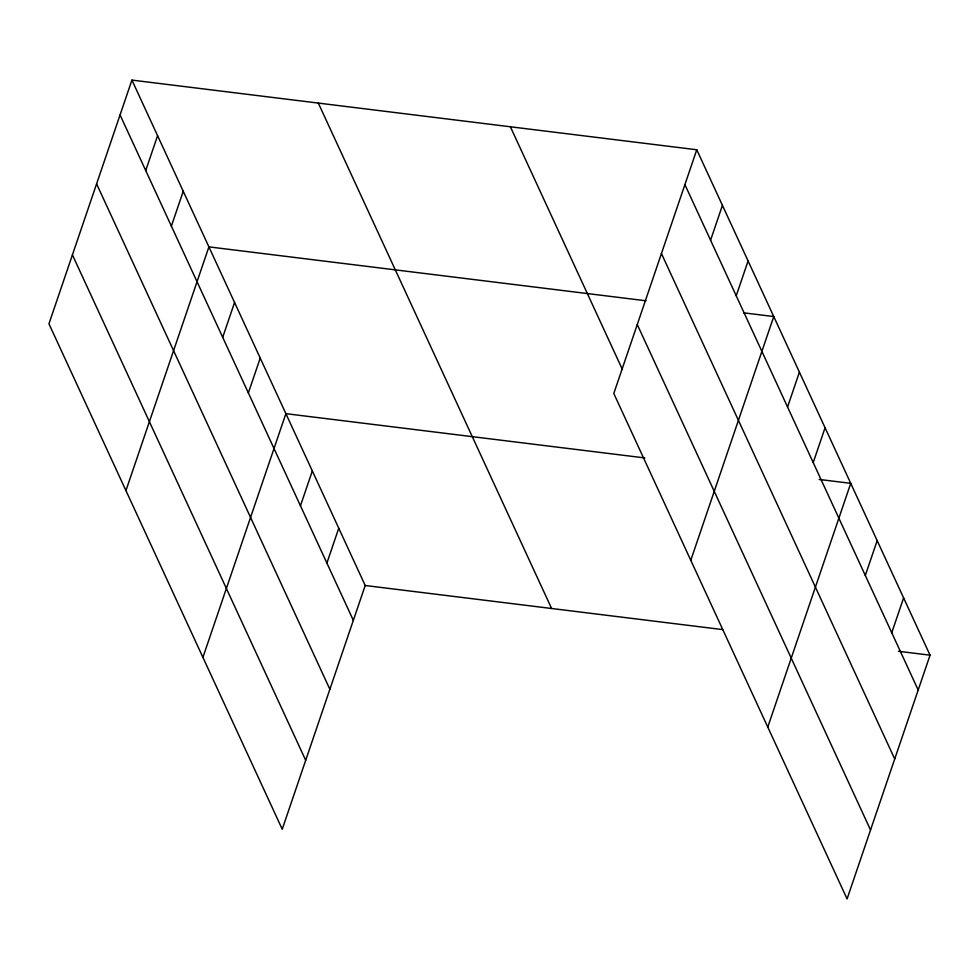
<?xml version="1.0" encoding="UTF-8"?>
<svg xmlns="http://www.w3.org/2000/svg" width="979" height="979" viewBox="0 0 979 979"><rect width="100%" height="100%" fill="white"/><g stroke="black" fill="none" stroke-linecap="round" stroke-linejoin="round"><path stroke-width="1.47" d="M131.92 80.094L48.95 323.816L282.233 829.237L365.204 585.503L131.92 80.094L696.767 149.763L930.05 655.184L847.08 898.906L613.796 393.497L696.767 149.763M145.724 170.542L157.582 135.689M171.374 226.137L183.244 191.284M125.936 490.614L208.906 246.879L645.981 300.786M222.698 337.327L234.568 302.474M248.36 392.922L260.23 358.069M202.91 657.399L285.88 413.664L644.831 457.939M300.455 505.8L312.325 470.948M326.9 563.072L338.758 528.232M710.57 240.21L722.429 205.357M736.232 295.805L748.091 260.952M690.782 560.282L773.753 316.547L743.685 312.839M787.557 406.995L799.415 372.142M813.206 462.59L825.077 427.737M767.769 727.067L850.739 483.332L819.166 479.441M865.314 575.468L877.172 540.616M891.747 632.752L903.617 597.9M365.204 585.503L722.649 629.595M898.477 651.28L930.05 655.184M684.908 184.615L918.192 690.024M661.437 253.549L894.72 758.958M637.268 324.563L870.539 829.984M510.377 126.768L622.399 369.499M318.322 103.089L551.605 608.497M120.062 114.947L353.333 620.356M96.591 183.868L329.874 689.289M72.422 254.895L305.693 760.304"/></g></svg>
